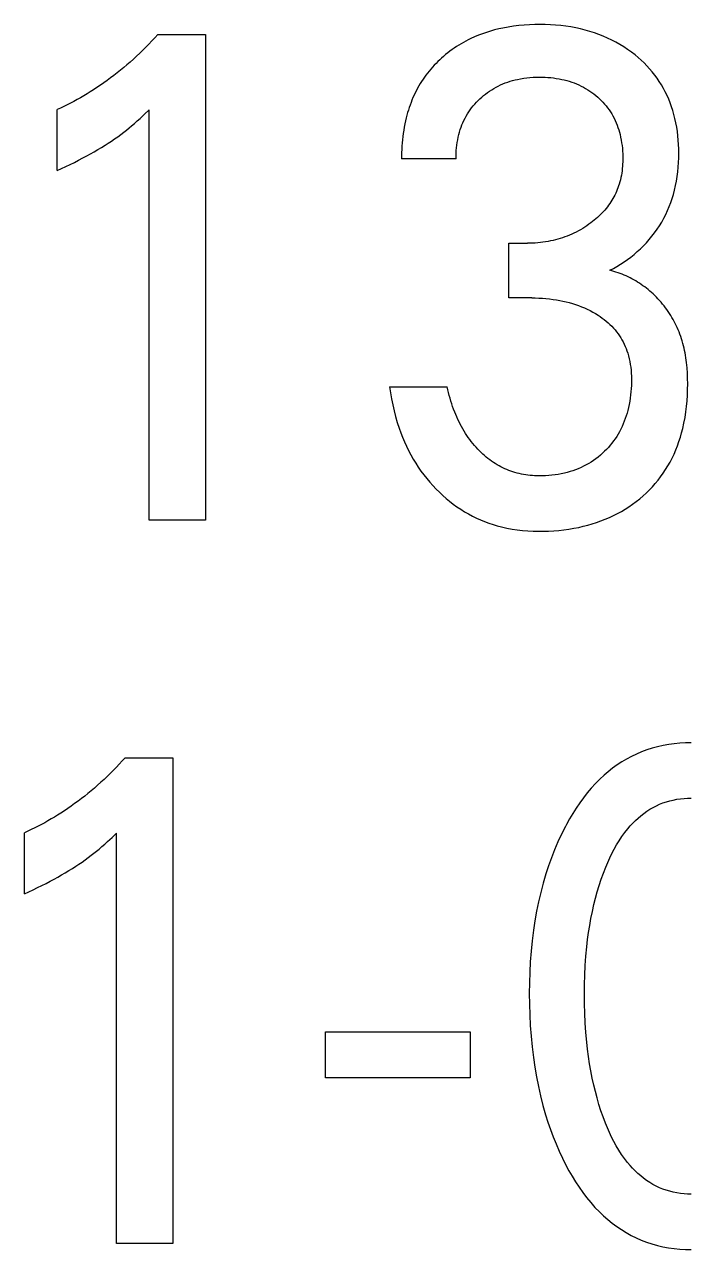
# Model space of a CAD drawing. Extents: x 10 to 656, y -396 to 292.
# Drawn here: x 262.917 to 263.386, y 101.966 to 102.829 of the extents above; entities that cross this region are included whole.
import ezdxf

# ---------------------------------------------------------------- set-up
doc = ezdxf.new("R2010")
doc.units = 0
doc.header["$LTSCALE"] = 5
doc.header["$MEASUREMENT"] = 0
doc.layers.get('0').update_dxf_attribs({"linetype": 'CONTINUOUS'})

msp = doc.modelspace()

# ---------------------------------------------------------------- linework, layer by layer
at = {"color": 7, "linetype": 'Continuous'}
for p, q in [((263.01098, 102.82238), (263.00895, 102.82012)), ((263.01098, 102.82238), (263.04454, 102.82238)), ((263.04454, 102.82238), (263.04454, 102.48018)), ((263.23693, 102.82188), (263.23418, 102.82072)), ((263.23973, 102.82294), (263.23693, 102.82188)), ((263.24255, 102.82391), (263.23973, 102.82294)), ((263.24541, 102.8248), (263.24255, 102.82391)), ((263.24829, 102.8256), (263.24541, 102.8248)), ((263.25119, 102.82632), (263.24829, 102.8256)), ((263.25411, 102.82696), (263.25119, 102.82632)), ((263.25781, 102.82766), (263.25411, 102.82696)), ((263.26154, 102.82823), (263.25781, 102.82766)), ((263.26527, 102.82869), (263.26154, 102.82823)), ((263.26902, 102.82903), (263.26527, 102.82869)), ((263.27278, 102.82927), (263.26902, 102.82903)), ((263.27654, 102.82941), (263.27278, 102.82927)), ((263.28031, 102.82946), (263.27654, 102.82941)), ((263.28395, 102.82941), (263.28031, 102.82946)), ((263.28759, 102.82927), (263.28395, 102.82941)), ((263.29123, 102.82904), (263.28759, 102.82927)), ((263.29485, 102.82871), (263.29123, 102.82904)), ((263.29847, 102.82827), (263.29485, 102.82871)), ((263.30206, 102.82773), (263.29847, 102.82827)), ((263.30564, 102.82707), (263.30206, 102.82773)), ((263.30892, 102.82636), (263.30564, 102.82707)), ((263.31218, 102.82555), (263.30892, 102.82636)), ((263.3154, 102.82464), (263.31218, 102.82555)), ((263.3186, 102.82362), (263.3154, 102.82464)), ((263.32176, 102.82249), (263.3186, 102.82362)), ((263.32488, 102.82126), (263.32176, 102.82249)), ((263.00266, 102.81348), (263.00051, 102.81133)), ((263.00479, 102.81567), (263.00266, 102.81348)), ((263.00688, 102.81788), (263.00479, 102.81567)), ((263.00895, 102.82012), (263.00688, 102.81788)), ((263.2215, 102.81388), (263.21991, 102.81282)), ((263.22311, 102.81491), (263.2215, 102.81388)), ((263.22474, 102.8159), (263.22311, 102.81491)), ((263.22639, 102.81685), (263.22474, 102.8159)), ((263.22806, 102.81776), (263.22639, 102.81685)), ((263.22975, 102.81864), (263.22806, 102.81776)), ((263.23146, 102.81948), (263.22975, 102.81864)), ((263.23418, 102.82072), (263.23146, 102.81948)), ((263.32795, 102.81992), (263.32488, 102.82126)), ((263.33087, 102.81851), (263.32795, 102.81992)), ((263.33375, 102.81701), (263.33087, 102.81851)), ((263.33657, 102.8154), (263.33375, 102.81701)), ((263.33933, 102.81369), (263.33657, 102.8154)), ((263.34202, 102.81189), (263.33933, 102.81369)), ((262.99387, 102.80504), (262.9916, 102.803)), ((262.99611, 102.8071), (262.99387, 102.80504)), ((262.99833, 102.8092), (262.99611, 102.8071)), ((263.00051, 102.81133), (262.99833, 102.8092)), ((263.20965, 102.80459), (263.20834, 102.80334)), ((263.21099, 102.80582), (263.20965, 102.80459)), ((263.21235, 102.80702), (263.21099, 102.80582)), ((263.21381, 102.80824), (263.21235, 102.80702)), ((263.2153, 102.80944), (263.21381, 102.80824)), ((263.21681, 102.8106), (263.2153, 102.80944)), ((263.21835, 102.81173), (263.21681, 102.8106)), ((263.21991, 102.81282), (263.21835, 102.81173)), ((263.34466, 102.80999), (263.34202, 102.81189)), ((263.34722, 102.80799), (263.34466, 102.80999)), ((263.3494, 102.80618), (263.34722, 102.80799)), ((263.35151, 102.80429), (263.3494, 102.80618)), ((263.35357, 102.80233), (263.35151, 102.80429)), ((262.98478, 102.79721), (262.98248, 102.79536)), ((262.98706, 102.79909), (262.98478, 102.79721)), ((262.98931, 102.801), (262.98706, 102.79909)), ((262.9916, 102.803), (262.98931, 102.801)), ((263.20221, 102.79667), (263.20107, 102.79525)), ((263.20337, 102.79805), (263.20221, 102.79667)), ((263.20457, 102.79942), (263.20337, 102.79805)), ((263.2058, 102.80075), (263.20457, 102.79942)), ((263.20705, 102.80206), (263.2058, 102.80075)), ((263.20834, 102.80334), (263.20705, 102.80206)), ((263.35556, 102.80031), (263.35357, 102.80233)), ((263.35747, 102.79822), (263.35556, 102.80031)), ((263.35931, 102.79607), (263.35747, 102.79822)), ((263.36108, 102.79386), (263.35931, 102.79607)), ((262.97302, 102.7883), (262.97059, 102.78662)), ((262.97542, 102.79002), (262.97302, 102.7883)), ((262.9778, 102.79176), (262.97542, 102.79002)), ((262.98015, 102.79355), (262.9778, 102.79176)), ((262.98248, 102.79536), (262.98015, 102.79355)), ((263.19592, 102.78783), (263.19497, 102.78623)), ((263.19688, 102.78936), (263.19592, 102.78783)), ((263.19787, 102.79087), (263.19688, 102.78936)), ((263.19891, 102.79235), (263.19787, 102.79087)), ((263.19997, 102.79382), (263.19891, 102.79235)), ((263.20107, 102.79525), (263.19997, 102.79382)), ((263.25252, 102.78687), (263.25417, 102.78759)), ((263.25417, 102.78759), (263.25584, 102.78826)), ((263.25584, 102.78826), (263.25753, 102.78887)), ((263.25753, 102.78887), (263.25924, 102.78943)), ((263.25924, 102.78943), (263.26097, 102.78994)), ((263.26097, 102.78994), (263.26271, 102.7904)), ((263.26271, 102.7904), (263.26446, 102.79081)), ((263.26446, 102.79081), (263.26664, 102.79124)), ((263.26664, 102.79124), (263.26883, 102.7916)), ((263.26883, 102.7916), (263.27103, 102.79189)), ((263.27103, 102.79189), (263.27324, 102.79211)), ((263.27324, 102.79211), (263.27545, 102.79226)), ((263.27545, 102.79226), (263.27767, 102.79235)), ((263.27767, 102.79235), (263.27989, 102.79238)), ((263.27989, 102.79238), (263.28187, 102.79236)), ((263.28187, 102.79236), (263.28386, 102.7923)), ((263.28386, 102.7923), (263.28584, 102.79218)), ((263.28584, 102.79218), (263.28781, 102.79201)), ((263.28781, 102.79201), (263.28978, 102.7918)), ((263.28978, 102.7918), (263.29175, 102.79152)), ((263.29175, 102.79152), (263.2937, 102.7912)), ((263.2937, 102.7912), (263.29565, 102.79081)), ((263.29565, 102.79081), (263.29742, 102.7904)), ((263.29742, 102.7904), (263.29917, 102.78995)), ((263.29917, 102.78995), (263.30092, 102.78944)), ((263.30092, 102.78944), (263.30265, 102.78888)), ((263.30265, 102.78888), (263.30436, 102.78826)), ((263.30436, 102.78826), (263.30604, 102.7876)), ((263.30604, 102.7876), (263.30771, 102.78687)), ((263.36276, 102.79158), (263.36108, 102.79386)), ((263.36435, 102.78924), (263.36276, 102.79158)), ((263.36585, 102.78685), (263.36435, 102.78924)), ((262.9589, 102.7792), (262.95661, 102.77787)), ((262.96118, 102.78055), (262.9589, 102.7792)), ((262.96344, 102.78194), (262.96118, 102.78055)), ((262.96567, 102.78336), (262.96344, 102.78194)), ((262.96815, 102.78497), (262.96567, 102.78336)), ((262.97059, 102.78662), (262.96815, 102.78497)), ((263.19156, 102.77962), (263.19081, 102.77791)), ((263.19236, 102.7813), (263.19156, 102.77962)), ((263.19319, 102.78296), (263.19236, 102.7813)), ((263.19406, 102.78461), (263.19319, 102.78296)), ((263.19497, 102.78623), (263.19406, 102.78461)), ((263.2392, 102.77824), (263.24055, 102.77938)), ((263.24055, 102.77938), (263.24193, 102.78048)), ((263.24193, 102.78048), (263.24335, 102.78153)), ((263.24335, 102.78153), (263.2448, 102.78254)), ((263.2448, 102.78254), (263.24628, 102.78351)), ((263.24628, 102.78351), (263.24779, 102.78442)), ((263.24779, 102.78442), (263.24933, 102.78528)), ((263.24933, 102.78528), (263.2509, 102.78609)), ((263.2509, 102.78609), (263.25252, 102.78687)), ((263.30771, 102.78687), (263.30935, 102.78609)), ((263.30935, 102.78609), (263.31091, 102.78529)), ((263.31091, 102.78529), (263.31245, 102.78443)), ((263.31245, 102.78443), (263.31396, 102.78351)), ((263.31396, 102.78351), (263.31543, 102.78255)), ((263.31543, 102.78255), (263.31688, 102.78154)), ((263.31688, 102.78154), (263.31829, 102.78049)), ((263.31829, 102.78049), (263.31966, 102.77938)), ((263.31966, 102.77938), (263.321, 102.77824)), ((263.36726, 102.78441), (263.36585, 102.78685)), ((263.36858, 102.78192), (263.36726, 102.78441)), ((263.36981, 102.77938), (263.36858, 102.78192)), ((263.37095, 102.7768), (263.36981, 102.77938)), ((262.94249, 102.77056), (262.94008, 102.76945)), ((262.94489, 102.7717), (262.94249, 102.77056)), ((262.94727, 102.77287), (262.94489, 102.7717)), ((262.94963, 102.77407), (262.94727, 102.77287)), ((262.95197, 102.77531), (262.94963, 102.77407)), ((262.9543, 102.77657), (262.95197, 102.77531)), ((262.95661, 102.77787), (262.9543, 102.77657)), ((263.18815, 102.77094), (263.18757, 102.76917)), ((263.18876, 102.77271), (263.18815, 102.77094)), ((263.18941, 102.77446), (263.18876, 102.77271)), ((263.19009, 102.7762), (263.18941, 102.77446)), ((263.19081, 102.77791), (263.19009, 102.7762)), ((263.23108, 102.76934), (263.23211, 102.77072)), ((263.23211, 102.77072), (263.23318, 102.77207)), ((263.23318, 102.77207), (263.2343, 102.77338)), ((263.2343, 102.77338), (263.23547, 102.77465)), ((263.23547, 102.77465), (263.23667, 102.77588)), ((263.23667, 102.77588), (263.23792, 102.77708)), ((263.23792, 102.77708), (263.2392, 102.77824)), ((263.321, 102.77824), (263.32226, 102.77709)), ((263.32226, 102.77709), (263.32348, 102.7759)), ((263.32348, 102.7759), (263.32466, 102.77467)), ((263.32466, 102.77467), (263.3258, 102.7734)), ((263.3258, 102.7734), (263.32689, 102.7721)), ((263.32689, 102.7721), (263.32794, 102.77076)), ((263.32794, 102.77076), (263.32894, 102.76938)), ((263.37201, 102.77419), (263.37095, 102.7768)), ((263.37297, 102.77154), (263.37201, 102.77419)), ((263.37384, 102.76885), (263.37297, 102.77154)), ((262.94008, 102.72653), (262.94008, 102.76945)), ((262.9946, 102.75975), (262.99658, 102.76149)), ((262.99658, 102.76149), (262.99854, 102.76325)), ((262.99854, 102.76325), (263.00174, 102.76621)), ((263.00174, 102.76621), (263.0049, 102.76921)), ((263.0049, 102.48018), (263.0049, 102.76921)), ((263.18554, 102.76157), (263.18506, 102.75936)), ((263.18606, 102.76376), (263.18554, 102.76157)), ((263.18653, 102.76558), (263.18606, 102.76376)), ((263.18704, 102.76738), (263.18653, 102.76558)), ((263.18757, 102.76917), (263.18704, 102.76738)), ((263.22597, 102.76028), (263.22669, 102.76187)), ((263.22669, 102.76187), (263.22747, 102.76344)), ((263.22747, 102.76344), (263.22829, 102.76497)), ((263.22829, 102.76497), (263.22918, 102.76647)), ((263.22918, 102.76647), (263.2301, 102.76792)), ((263.2301, 102.76792), (263.23108, 102.76934)), ((263.32894, 102.76938), (263.32989, 102.76797)), ((263.32989, 102.76797), (263.33079, 102.76653)), ((263.33079, 102.76653), (263.33166, 102.765)), ((263.33166, 102.765), (263.33248, 102.76345)), ((263.33248, 102.76345), (263.33323, 102.76186)), ((263.33323, 102.76186), (263.33394, 102.76025)), ((263.37463, 102.76615), (263.37384, 102.76885)), ((263.37539, 102.76316), (263.37463, 102.76615)), ((263.37604, 102.76016), (263.37539, 102.76316)), ((262.98494, 102.75199), (262.98707, 102.7536)), ((262.98707, 102.7536), (262.98893, 102.75506)), ((262.98893, 102.75506), (262.99077, 102.75654)), ((262.99077, 102.75654), (262.99259, 102.75805)), ((262.99259, 102.75805), (262.9946, 102.75975)), ((263.18391, 102.75268), (263.18362, 102.75044)), ((263.18425, 102.75491), (263.18391, 102.75268)), ((263.18463, 102.75714), (263.18425, 102.75491)), ((263.18506, 102.75936), (263.18463, 102.75714)), ((263.22316, 102.752), (263.22362, 102.75369)), ((263.22362, 102.75369), (263.22413, 102.75537)), ((263.22413, 102.75537), (263.22469, 102.75703)), ((263.22469, 102.75703), (263.22531, 102.75867)), ((263.22531, 102.75867), (263.22597, 102.76028)), ((263.33394, 102.76025), (263.33458, 102.75861)), ((263.33458, 102.75861), (263.33518, 102.75696)), ((263.33518, 102.75696), (263.33572, 102.75528)), ((263.33572, 102.75528), (263.33622, 102.7536)), ((263.33622, 102.7536), (263.33666, 102.75189)), ((263.3766, 102.75713), (263.37604, 102.76016)), ((263.37706, 102.75409), (263.3766, 102.75713)), ((263.37743, 102.75103), (263.37706, 102.75409)), ((262.97137, 102.74282), (262.97392, 102.74441)), ((262.97392, 102.74441), (262.97617, 102.74586)), ((262.97617, 102.74586), (262.9784, 102.74734)), ((262.9784, 102.74734), (262.9806, 102.74886)), ((262.9806, 102.74886), (262.98278, 102.75041)), ((262.98278, 102.75041), (262.98494, 102.75199)), ((263.18317, 102.74597), (263.18301, 102.74373)), ((263.18337, 102.74821), (263.18317, 102.74597)), ((263.18362, 102.75044), (263.18337, 102.74821)), ((263.22149, 102.74248), (263.22171, 102.7444)), ((263.22171, 102.7444), (263.22199, 102.74631)), ((263.22199, 102.74631), (263.22232, 102.74822)), ((263.22232, 102.74822), (263.22271, 102.75012)), ((263.22271, 102.75012), (263.22316, 102.752)), ((263.33666, 102.75189), (263.33711, 102.74997)), ((263.33711, 102.74997), (263.33749, 102.74804)), ((263.33749, 102.74804), (263.33781, 102.74611)), ((263.33781, 102.74611), (263.33808, 102.74416)), ((263.33808, 102.74416), (263.3383, 102.7422)), ((263.37771, 102.74796), (263.37743, 102.75103)), ((263.3779, 102.74489), (263.37771, 102.74796)), ((263.37802, 102.74181), (263.3779, 102.74489)), ((262.95527, 102.73384), (262.95826, 102.73539)), ((262.95826, 102.73539), (262.96092, 102.73681)), ((262.96092, 102.73681), (262.96356, 102.73826)), ((262.96356, 102.73826), (262.96619, 102.73974)), ((262.96619, 102.73974), (262.96879, 102.74126)), ((262.96879, 102.74126), (262.97137, 102.74282)), ((263.18281, 102.73926), (263.18277, 102.73704)), ((263.18277, 102.73704), (263.18277, 102.73482)), ((263.18289, 102.74149), (263.18281, 102.73926)), ((263.18301, 102.74373), (263.18289, 102.74149)), ((263.22116, 102.73673), (263.22122, 102.73864)), ((263.22116, 102.73482), (263.22116, 102.73673)), ((263.22122, 102.73864), (263.22133, 102.74056)), ((263.22133, 102.74056), (263.22149, 102.74248)), ((263.3383, 102.7422), (263.33846, 102.74024)), ((263.33846, 102.74024), (263.33856, 102.73827)), ((263.33856, 102.73827), (263.33862, 102.7363)), ((263.33862, 102.7363), (263.33862, 102.73433)), ((263.37788, 102.73215), (263.37801, 102.73544)), ((263.37801, 102.73544), (263.37806, 102.73872)), ((263.37806, 102.73872), (263.37802, 102.74181)), ((262.94008, 102.72653), (262.94314, 102.72794)), ((262.94314, 102.72794), (262.94619, 102.72937)), ((262.94619, 102.72937), (262.94923, 102.73083)), ((262.94923, 102.73083), (262.95226, 102.73232)), ((262.95226, 102.73232), (262.95527, 102.73384)), ((263.22116, 102.73482), (263.18277, 102.73482)), ((263.33828, 102.72795), (263.3381, 102.72636)), ((263.33842, 102.72954), (263.33828, 102.72795)), ((263.33852, 102.73114), (263.33842, 102.72954)), ((263.33859, 102.73273), (263.33852, 102.73114)), ((263.33862, 102.73433), (263.33859, 102.73273)), ((263.37735, 102.72561), (263.37766, 102.72888)), ((263.37766, 102.72888), (263.37788, 102.73215)), ((263.33657, 102.71855), (263.33613, 102.71702)), ((263.33697, 102.72009), (263.33657, 102.71855)), ((263.33732, 102.72164), (263.33697, 102.72009)), ((263.33762, 102.72321), (263.33732, 102.72164)), ((263.33788, 102.72478), (263.33762, 102.72321)), ((263.3381, 102.72636), (263.33788, 102.72478)), ((263.37579, 102.7159), (263.37641, 102.71912)), ((263.37641, 102.71912), (263.37693, 102.72236)), ((263.37693, 102.72236), (263.37735, 102.72561)), ((263.333, 102.70927), (263.33236, 102.70803)), ((263.33361, 102.71052), (263.333, 102.70927)), ((263.33419, 102.7118), (263.33361, 102.71052)), ((263.33473, 102.71308), (263.33419, 102.7118)), ((263.33523, 102.71438), (263.33473, 102.71308)), ((263.3357, 102.71569), (263.33523, 102.71438)), ((263.33613, 102.71702), (263.3357, 102.71569)), ((263.37339, 102.70688), (263.37427, 102.70978)), ((263.37427, 102.70978), (263.37505, 102.71271)), ((263.37505, 102.71271), (263.37579, 102.7159)), ((263.32776, 102.70096), (263.32684, 102.69981)), ((263.32865, 102.70214), (263.32776, 102.70096)), ((263.32945, 102.70327), (263.32865, 102.70214)), ((263.33023, 102.70443), (263.32945, 102.70327)), ((263.33097, 102.70561), (263.33023, 102.70443)), ((263.33168, 102.70681), (263.33097, 102.70561)), ((263.33236, 102.70803), (263.33168, 102.70681)), ((263.37016, 102.69837), (263.37133, 102.70117)), ((263.37133, 102.70117), (263.37241, 102.704)), ((263.37241, 102.704), (263.37339, 102.70688)), ((263.31963, 102.69247), (263.3185, 102.69152)), ((263.32073, 102.69344), (263.31963, 102.69247)), ((263.32182, 102.69444), (263.32073, 102.69344)), ((263.32288, 102.69546), (263.32182, 102.69444)), ((263.32391, 102.69651), (263.32288, 102.69546)), ((263.32492, 102.69758), (263.32391, 102.69651)), ((263.3259, 102.69868), (263.32492, 102.69758)), ((263.32684, 102.69981), (263.3259, 102.69868)), ((263.36603, 102.69027), (263.36751, 102.69292)), ((263.36751, 102.69292), (263.36888, 102.69562)), ((263.36888, 102.69562), (263.37016, 102.69837)), ((263.30734, 102.68403), (263.30579, 102.68321)), ((263.30887, 102.68488), (263.30734, 102.68403)), ((263.31038, 102.68577), (263.30887, 102.68488)), ((263.31186, 102.6867), (263.31038, 102.68577)), ((263.31333, 102.68766), (263.31186, 102.6867)), ((263.31476, 102.68866), (263.31333, 102.68766)), ((263.31618, 102.6897), (263.31476, 102.68866)), ((263.31735, 102.6906), (263.31618, 102.6897)), ((263.3185, 102.69152), (263.31735, 102.6906)), ((263.36103, 102.68269), (263.36279, 102.68516)), ((263.36279, 102.68516), (263.36446, 102.68768)), ((263.36446, 102.68768), (263.36603, 102.69027)), ((263.25829, 102.63677), (263.25829, 102.67531)), ((263.25829, 102.67531), (263.2715, 102.67531)), ((263.27331, 102.67533), (263.2715, 102.67531)), ((263.27513, 102.67538), (263.27331, 102.67533)), ((263.27694, 102.67548), (263.27513, 102.67538)), ((263.27875, 102.67561), (263.27694, 102.67548)), ((263.28056, 102.67579), (263.27875, 102.67561)), ((263.28237, 102.676), (263.28056, 102.67579)), ((263.28417, 102.67626), (263.28237, 102.676)), ((263.28596, 102.67656), (263.28417, 102.67626)), ((263.28774, 102.67691), (263.28596, 102.67656)), ((263.28945, 102.67728), (263.28774, 102.67691)), ((263.29114, 102.67769), (263.28945, 102.67728)), ((263.29282, 102.67814), (263.29114, 102.67769)), ((263.29449, 102.67864), (263.29282, 102.67814)), ((263.29615, 102.67917), (263.29449, 102.67864)), ((263.2978, 102.67974), (263.29615, 102.67917)), ((263.29943, 102.68036), (263.2978, 102.67974)), ((263.30104, 102.68101), (263.29943, 102.68036)), ((263.30264, 102.6817), (263.30104, 102.68101)), ((263.30422, 102.68244), (263.30264, 102.6817)), ((263.30579, 102.68321), (263.30422, 102.68244)), ((263.35316, 102.67352), (263.35524, 102.67571)), ((263.35524, 102.67571), (263.35726, 102.67797)), ((263.35726, 102.67797), (263.35919, 102.6803)), ((263.35919, 102.6803), (263.36103, 102.68269)), ((263.34422, 102.66561), (263.34654, 102.66746)), ((263.34654, 102.66746), (263.3488, 102.6694)), ((263.3488, 102.6694), (263.351, 102.67141)), ((263.351, 102.67141), (263.35316, 102.67352)), ((263.32939, 102.65628), (263.33198, 102.65762)), ((263.33198, 102.65762), (263.33452, 102.65905)), ((263.33452, 102.65905), (263.33701, 102.66057)), ((263.33701, 102.66057), (263.33947, 102.66217)), ((263.33947, 102.66217), (263.34187, 102.66385)), ((263.34187, 102.66385), (263.34422, 102.66561)), ((263.33088, 102.65591), (263.32939, 102.65628)), ((263.33236, 102.65549), (263.33088, 102.65591)), ((263.33383, 102.65505), (263.33236, 102.65549)), ((263.33528, 102.65456), (263.33383, 102.65505)), ((263.33672, 102.65405), (263.33528, 102.65456)), ((263.33815, 102.6535), (263.33672, 102.65405)), ((263.33957, 102.65292), (263.33815, 102.6535)), ((263.34096, 102.6523), (263.33957, 102.65292)), ((263.34235, 102.65165), (263.34096, 102.6523)), ((263.34372, 102.65098), (263.34235, 102.65165)), ((263.34507, 102.65027), (263.34372, 102.65098)), ((263.34641, 102.64953), (263.34507, 102.65027)), ((263.34773, 102.64876), (263.34641, 102.64953)), ((263.34903, 102.64797), (263.34773, 102.64876)), ((263.35032, 102.64714), (263.34903, 102.64797)), ((263.35159, 102.64629), (263.35032, 102.64714)), ((263.35284, 102.64541), (263.35159, 102.64629)), ((263.35407, 102.6445), (263.35284, 102.64541)), ((263.35528, 102.64357), (263.35407, 102.6445)), ((263.35647, 102.64261), (263.35528, 102.64357)), ((263.35764, 102.64163), (263.35647, 102.64261)), ((263.35879, 102.64062), (263.35764, 102.64163)), ((263.35992, 102.63959), (263.35879, 102.64062)), ((263.27444, 102.63677), (263.25829, 102.63677)), ((263.27444, 102.63677), (263.27695, 102.63675)), ((263.27695, 102.63675), (263.27945, 102.63667)), ((263.27945, 102.63667), (263.28196, 102.63654)), ((263.28196, 102.63654), (263.28447, 102.63635)), ((263.28447, 102.63635), (263.28696, 102.6361)), ((263.28696, 102.6361), (263.28946, 102.63579)), ((263.28946, 102.63579), (263.29194, 102.63542)), ((263.29194, 102.63542), (263.29421, 102.63501)), ((263.29421, 102.63501), (263.29647, 102.63455)), ((263.29647, 102.63455), (263.29872, 102.63404)), ((263.29872, 102.63404), (263.30095, 102.63346)), ((263.30095, 102.63346), (263.30316, 102.63282)), ((263.30316, 102.63282), (263.30536, 102.63212)), ((263.30536, 102.63212), (263.30753, 102.63135)), ((263.36111, 102.63846), (263.35992, 102.63959)), ((263.36227, 102.63731), (263.36111, 102.63846)), ((263.3634, 102.63613), (263.36227, 102.63731)), ((263.36451, 102.63493), (263.3634, 102.63613)), ((263.36559, 102.6337), (263.36451, 102.63493)), ((263.36665, 102.63245), (263.36559, 102.6337)), ((263.36767, 102.63118), (263.36665, 102.63245)), ((263.30753, 102.63135), (263.30957, 102.63057)), ((263.30957, 102.63057), (263.31158, 102.62972)), ((263.31158, 102.62972), (263.31357, 102.62882)), ((263.31357, 102.62882), (263.31553, 102.62785)), ((263.31553, 102.62785), (263.31746, 102.62682)), ((263.31746, 102.62682), (263.31935, 102.62573)), ((263.31935, 102.62573), (263.32121, 102.62458)), ((263.32121, 102.62458), (263.32268, 102.6236)), ((263.32268, 102.6236), (263.32411, 102.62258)), ((263.36867, 102.62988), (263.36767, 102.63118)), ((263.36964, 102.62857), (263.36867, 102.62988)), ((263.37058, 102.62723), (263.36964, 102.62857)), ((263.37149, 102.62588), (263.37058, 102.62723)), ((263.37237, 102.6245), (263.37149, 102.62588)), ((263.37322, 102.62311), (263.37237, 102.6245)), ((263.37403, 102.6217), (263.37322, 102.62311)), ((263.32411, 102.62258), (263.32552, 102.62151)), ((263.32552, 102.62151), (263.32689, 102.62041)), ((263.32689, 102.62041), (263.32823, 102.61926)), ((263.32823, 102.61926), (263.32953, 102.61807)), ((263.32953, 102.61807), (263.33078, 102.61683)), ((263.33078, 102.61683), (263.33199, 102.61555)), ((263.33199, 102.61555), (263.33315, 102.61423)), ((263.37482, 102.62028), (263.37403, 102.6217)), ((263.37557, 102.61884), (263.37482, 102.62028)), ((263.37629, 102.61738), (263.37557, 102.61884)), ((263.37698, 102.61591), (263.37629, 102.61738)), ((263.37763, 102.61442), (263.37698, 102.61591)), ((263.37824, 102.61292), (263.37763, 102.61442)), ((263.33315, 102.61423), (263.33426, 102.61287)), ((263.33426, 102.61287), (263.33528, 102.61151)), ((263.33528, 102.61151), (263.33625, 102.61012)), ((263.33625, 102.61012), (263.33717, 102.60869)), ((263.33717, 102.60869), (263.33804, 102.60723)), ((263.33804, 102.60723), (263.33885, 102.60574)), ((263.33885, 102.60574), (263.33961, 102.60422)), ((263.37886, 102.61132), (263.37824, 102.61292)), ((263.37943, 102.6097), (263.37886, 102.61132)), ((263.37997, 102.60808), (263.37943, 102.6097)), ((263.38048, 102.60644), (263.37997, 102.60808)), ((263.38094, 102.60478), (263.38048, 102.60644)), ((263.33961, 102.60422), (263.34032, 102.60267)), ((263.34032, 102.60267), (263.34097, 102.60111)), ((263.34097, 102.60111), (263.34156, 102.59952)), ((263.34156, 102.59952), (263.34209, 102.59791)), ((263.34209, 102.59791), (263.34267, 102.59594)), ((263.38137, 102.60312), (263.38094, 102.60478)), ((263.38177, 102.60145), (263.38137, 102.60312)), ((263.38214, 102.59977), (263.38177, 102.60145)), ((263.38247, 102.59808), (263.38214, 102.59977)), ((263.38277, 102.59639), (263.38247, 102.59808)), ((263.34267, 102.59594), (263.34316, 102.59395)), ((263.34316, 102.59395), (263.34357, 102.59195)), ((263.34357, 102.59195), (263.34392, 102.58993)), ((263.34392, 102.58993), (263.34419, 102.5879)), ((263.38304, 102.59468), (263.38277, 102.59639)), ((263.38329, 102.59297), (263.38304, 102.59468)), ((263.3835, 102.59126), (263.38329, 102.59297)), ((263.38388, 102.58753), (263.3835, 102.59126)), ((263.34419, 102.5879), (263.3444, 102.58585)), ((263.3444, 102.58585), (263.34456, 102.5838)), ((263.34456, 102.5838), (263.34466, 102.58175)), ((263.34466, 102.58175), (263.34471, 102.5797)), ((263.38414, 102.58378), (263.38388, 102.58753)), ((263.38429, 102.58003), (263.38414, 102.58378)), ((263.38435, 102.57628), (263.38429, 102.58003)), ((263.17438, 102.57409), (263.17499, 102.56989)), ((263.17438, 102.57409), (263.21487, 102.57409)), ((263.21532, 102.57209), (263.21487, 102.57409)), ((263.21581, 102.5701), (263.21532, 102.57209)), ((263.34454, 102.57291), (263.34437, 102.57066)), ((263.34465, 102.57517), (263.34454, 102.57291)), ((263.34471, 102.57743), (263.34465, 102.57517)), ((263.34471, 102.5797), (263.34471, 102.57743)), ((263.38417, 102.5683), (263.38431, 102.57229)), ((263.38431, 102.57229), (263.38435, 102.57628)), ((263.17499, 102.56989), (263.1757, 102.56569)), ((263.1757, 102.56569), (263.17653, 102.5615)), ((263.21633, 102.56811), (263.21581, 102.5701)), ((263.21689, 102.56613), (263.21633, 102.56811)), ((263.21748, 102.56416), (263.21689, 102.56613)), ((263.2181, 102.5622), (263.21748, 102.56416)), ((263.34349, 102.56394), (263.34308, 102.56172)), ((263.34385, 102.56617), (263.34349, 102.56394)), ((263.34414, 102.56841), (263.34385, 102.56617)), ((263.34437, 102.57066), (263.34414, 102.56841)), ((263.38356, 102.56037), (263.38392, 102.56433)), ((263.38392, 102.56433), (263.38417, 102.5683)), ((263.17653, 102.5615), (263.17748, 102.55734)), ((263.17748, 102.55734), (263.17856, 102.5532)), ((263.21876, 102.56025), (263.2181, 102.5622)), ((263.21946, 102.55831), (263.21876, 102.56025)), ((263.2202, 102.55639), (263.21946, 102.55831)), ((263.22091, 102.55465), (263.2202, 102.55639)), ((263.22165, 102.55293), (263.22091, 102.55465)), ((263.3416, 102.55559), (263.34102, 102.55366)), ((263.34213, 102.55754), (263.3416, 102.55559)), ((263.34261, 102.55951), (263.34213, 102.55754)), ((263.34308, 102.56172), (263.34261, 102.55951)), ((263.38246, 102.55251), (263.38307, 102.55643)), ((263.38307, 102.55643), (263.38356, 102.56037)), ((263.17856, 102.5532), (263.17975, 102.54909)), ((263.17975, 102.54909), (263.18107, 102.54502)), ((263.22243, 102.55122), (263.22165, 102.55293)), ((263.22324, 102.54952), (263.22243, 102.55122)), ((263.22408, 102.54785), (263.22324, 102.54952)), ((263.22496, 102.54619), (263.22408, 102.54785)), ((263.22588, 102.54456), (263.22496, 102.54619)), ((263.33812, 102.54612), (263.33725, 102.5443)), ((263.33894, 102.54797), (263.33812, 102.54612)), ((263.33969, 102.54984), (263.33894, 102.54797)), ((263.34038, 102.55174), (263.33969, 102.54984)), ((263.34102, 102.55366), (263.34038, 102.55174)), ((263.38085, 102.54474), (263.38173, 102.54861)), ((263.38173, 102.54861), (263.38246, 102.55251)), ((263.18107, 102.54502), (263.18223, 102.54179)), ((263.18223, 102.54179), (263.18346, 102.53859)), ((263.18346, 102.53859), (263.18479, 102.53542)), ((263.22683, 102.54294), (263.22588, 102.54456)), ((263.22782, 102.54135), (263.22683, 102.54294)), ((263.22879, 102.53988), (263.22782, 102.54135)), ((263.22979, 102.53842), (263.22879, 102.53988)), ((263.23083, 102.53699), (263.22979, 102.53842)), ((263.2319, 102.53559), (263.23083, 102.53699)), ((263.33328, 102.53758), (263.33216, 102.53601)), ((263.33435, 102.53919), (263.33328, 102.53758)), ((263.33536, 102.54084), (263.33435, 102.53919)), ((263.33632, 102.54252), (263.33536, 102.54084)), ((263.33725, 102.5443), (263.33632, 102.54252)), ((263.37821, 102.53564), (263.37918, 102.53865)), ((263.37918, 102.53865), (263.38006, 102.54168)), ((263.38006, 102.54168), (263.38085, 102.54474)), ((263.18479, 102.53542), (263.1862, 102.5323)), ((263.1862, 102.5323), (263.1877, 102.52922)), ((263.1877, 102.52922), (263.18929, 102.52618)), ((263.233, 102.53421), (263.2319, 102.53559)), ((263.23413, 102.53286), (263.233, 102.53421)), ((263.2353, 102.53153), (263.23413, 102.53286)), ((263.2365, 102.53023), (263.2353, 102.53153)), ((263.23773, 102.52897), (263.2365, 102.53023)), ((263.23886, 102.52786), (263.23773, 102.52897)), ((263.32583, 102.52872), (263.32436, 102.52733)), ((263.32719, 102.5301), (263.32583, 102.52872)), ((263.3285, 102.53151), (263.32719, 102.5301)), ((263.32977, 102.53297), (263.3285, 102.53151)), ((263.33099, 102.53447), (263.32977, 102.53297)), ((263.33216, 102.53601), (263.33099, 102.53447)), ((263.37473, 102.52681), (263.37598, 102.52972)), ((263.37598, 102.52972), (263.37714, 102.53266)), ((263.37714, 102.53266), (263.37821, 102.53564)), ((263.18929, 102.52618), (263.19097, 102.5232)), ((263.19097, 102.5232), (263.19275, 102.52027)), ((263.19275, 102.52027), (263.19455, 102.5175)), ((263.24001, 102.52677), (263.23886, 102.52786)), ((263.24119, 102.52572), (263.24001, 102.52677)), ((263.24239, 102.52469), (263.24119, 102.52572)), ((263.24362, 102.52369), (263.24239, 102.52469)), ((263.24487, 102.52273), (263.24362, 102.52369)), ((263.24615, 102.5218), (263.24487, 102.52273)), ((263.24745, 102.5209), (263.24615, 102.5218)), ((263.24878, 102.52003), (263.24745, 102.5209)), ((263.25013, 102.51921), (263.24878, 102.52003)), ((263.31463, 102.5201), (263.31287, 102.5191)), ((263.31635, 102.52116), (263.31463, 102.5201)), ((263.31803, 102.52228), (263.31635, 102.52116)), ((263.31968, 102.52346), (263.31803, 102.52228)), ((263.32128, 102.52469), (263.31968, 102.52346)), ((263.32284, 102.52598), (263.32128, 102.52469)), ((263.32436, 102.52733), (263.32284, 102.52598)), ((263.37037, 102.5184), (263.37192, 102.52115)), ((263.37192, 102.52115), (263.37337, 102.52396)), ((263.37337, 102.52396), (263.37473, 102.52681)), ((263.19455, 102.5175), (263.19643, 102.51478)), ((263.19643, 102.51478), (263.1984, 102.51213)), ((263.1984, 102.51213), (263.20045, 102.50953)), ((263.25145, 102.51845), (263.25013, 102.51921)), ((263.25279, 102.51773), (263.25145, 102.51845)), ((263.25415, 102.51705), (263.25279, 102.51773)), ((263.25552, 102.5164), (263.25415, 102.51705)), ((263.25692, 102.5158), (263.25552, 102.5164)), ((263.25833, 102.51523), (263.25692, 102.5158)), ((263.25976, 102.5147), (263.25833, 102.51523)), ((263.2612, 102.51421), (263.25976, 102.5147)), ((263.26265, 102.51376), (263.2612, 102.51421)), ((263.26411, 102.51336), (263.26265, 102.51376)), ((263.26564, 102.51298), (263.26411, 102.51336)), ((263.26717, 102.51265), (263.26564, 102.51298)), ((263.26872, 102.51236), (263.26717, 102.51265)), ((263.27027, 102.51211), (263.26872, 102.51236)), ((263.27183, 102.5119), (263.27027, 102.51211)), ((263.27339, 102.51173), (263.27183, 102.5119)), ((263.27496, 102.5116), (263.27339, 102.51173)), ((263.27653, 102.5115), (263.27496, 102.5116)), ((263.27811, 102.51144), (263.27653, 102.5115)), ((263.27968, 102.5114), (263.27811, 102.51144)), ((263.28193, 102.51141), (263.27968, 102.5114)), ((263.28417, 102.51149), (263.28193, 102.51141)), ((263.28641, 102.51162), (263.28417, 102.51149)), ((263.28864, 102.51183), (263.28641, 102.51162)), ((263.29087, 102.5121), (263.28864, 102.51183)), ((263.29309, 102.51244), (263.29087, 102.5121)), ((263.29529, 102.51285), (263.29309, 102.51244)), ((263.29749, 102.51333), (263.29529, 102.51285)), ((263.29948, 102.51383), (263.29749, 102.51333)), ((263.30147, 102.51439), (263.29948, 102.51383)), ((263.30343, 102.51502), (263.30147, 102.51439)), ((263.30537, 102.51571), (263.30343, 102.51502)), ((263.30729, 102.51646), (263.30537, 102.51571)), ((263.30918, 102.51727), (263.30729, 102.51646)), ((263.31104, 102.51815), (263.30918, 102.51727)), ((263.31287, 102.5191), (263.31104, 102.51815)), ((263.36342, 102.50833), (263.36529, 102.51075)), ((263.36529, 102.51075), (263.36707, 102.51324)), ((263.36707, 102.51324), (263.36877, 102.51579)), ((263.36877, 102.51579), (263.37037, 102.5184)), ((263.20045, 102.50953), (263.20257, 102.507)), ((263.20257, 102.507), (263.20478, 102.50454)), ((263.20478, 102.50454), (263.20706, 102.50214)), ((263.20706, 102.50214), (263.20941, 102.49982)), ((263.35733, 102.50147), (263.35944, 102.50368)), ((263.35944, 102.50368), (263.36147, 102.50597)), ((263.36147, 102.50597), (263.36342, 102.50833)), ((263.20941, 102.49982), (263.21176, 102.49764)), ((263.21176, 102.49764), (263.21418, 102.49553)), ((263.21418, 102.49553), (263.21665, 102.49349)), ((263.21665, 102.49349), (263.21919, 102.49154)), ((263.34806, 102.49328), (263.35051, 102.49523)), ((263.35051, 102.49523), (263.35289, 102.49726)), ((263.35289, 102.49726), (263.35514, 102.49932)), ((263.35514, 102.49932), (263.35733, 102.50147)), ((263.21919, 102.49154), (263.22179, 102.48966)), ((263.22179, 102.48966), (263.22445, 102.48788)), ((263.22445, 102.48788), (263.22717, 102.48618)), ((263.22717, 102.48618), (263.22994, 102.48458)), ((263.33212, 102.48344), (263.33491, 102.48485)), ((263.33491, 102.48485), (263.33765, 102.48636)), ((263.33765, 102.48636), (263.34033, 102.48795)), ((263.34033, 102.48795), (263.34297, 102.48964)), ((263.34297, 102.48964), (263.34554, 102.49142)), ((263.34554, 102.49142), (263.34806, 102.49328)), ((263.04454, 102.48018), (263.0049, 102.48018)), ((263.22994, 102.48458), (263.23271, 102.4831)), ((263.23271, 102.4831), (263.23552, 102.48171)), ((263.23552, 102.48171), (263.23838, 102.48042)), ((263.23838, 102.48042), (263.24128, 102.47923)), ((263.24128, 102.47923), (263.24422, 102.47813)), ((263.24422, 102.47813), (263.2472, 102.47713)), ((263.2472, 102.47713), (263.2502, 102.47623)), ((263.2502, 102.47623), (263.25323, 102.47543)), ((263.31074, 102.47586), (263.31389, 102.47667)), ((263.31389, 102.47667), (263.31701, 102.47756)), ((263.31701, 102.47756), (263.32011, 102.47854)), ((263.32011, 102.47854), (263.32317, 102.47962)), ((263.32317, 102.47962), (263.32619, 102.4808)), ((263.32619, 102.4808), (263.32918, 102.48207)), ((263.32918, 102.48207), (263.33212, 102.48344)), ((263.25323, 102.47543), (263.25689, 102.47461)), ((263.25689, 102.47461), (263.26057, 102.47392)), ((263.26057, 102.47392), (263.26428, 102.47338)), ((263.26428, 102.47338), (263.26801, 102.47295)), ((263.26801, 102.47295), (263.27175, 102.47265)), ((263.27175, 102.47265), (263.27551, 102.47246)), ((263.27551, 102.47246), (263.27926, 102.47238)), ((263.27926, 102.47238), (263.28283, 102.47239)), ((263.28283, 102.47239), (263.28639, 102.4725)), ((263.28639, 102.4725), (263.28995, 102.4727)), ((263.28995, 102.4727), (263.2935, 102.47299)), ((263.2935, 102.47299), (263.29704, 102.47338)), ((263.29704, 102.47338), (263.30057, 102.47387)), ((263.30057, 102.47387), (263.30408, 102.47446)), ((263.30408, 102.47446), (263.30758, 102.47514)), ((263.30758, 102.47514), (263.31074, 102.47586)), ((263.36705, 102.32144), (263.36317, 102.32058)), ((263.37096, 102.32214), (263.36705, 102.32144)), ((263.37491, 102.32268), (263.37096, 102.32214)), ((263.37888, 102.32305), (263.37491, 102.32268)), ((263.38287, 102.32328), (263.37888, 102.32305)), ((263.38687, 102.32335), (263.38287, 102.32328)), ((262.98802, 102.31282), (262.98599, 102.31055)), ((262.98802, 102.31282), (263.02159, 102.31282)), ((263.02159, 102.31282), (263.02159, 101.97062)), ((263.34473, 102.31372), (263.34129, 102.31186)), ((263.34825, 102.31542), (263.34473, 102.31372)), ((263.35184, 102.31696), (263.34825, 102.31542)), ((263.35555, 102.31834), (263.35184, 102.31696)), ((263.35933, 102.31955), (263.35555, 102.31834)), ((263.36317, 102.32058), (263.35933, 102.31955)), ((262.97971, 102.30392), (262.97755, 102.30176)), ((262.98183, 102.3061), (262.97971, 102.30392)), ((262.98393, 102.30831), (262.98183, 102.3061)), ((262.98599, 102.31055), (262.98393, 102.30831)), ((263.33148, 102.3054), (263.3284, 102.30297)), ((263.33466, 102.30769), (263.33148, 102.3054)), ((263.33793, 102.30985), (263.33466, 102.30769)), ((263.34129, 102.31186), (263.33793, 102.30985)), ((262.97092, 102.29547), (262.96865, 102.29344)), ((262.97316, 102.29754), (262.97092, 102.29547)), ((262.97537, 102.29964), (262.97316, 102.29754)), ((262.97755, 102.30176), (262.97537, 102.29964)), ((263.32254, 102.29777), (263.31941, 102.29463)), ((263.32542, 102.30043), (263.32254, 102.29777)), ((263.3284, 102.30297), (263.32542, 102.30043)), ((262.96182, 102.28765), (262.95952, 102.2858)), ((262.9641, 102.28953), (262.96182, 102.28765)), ((262.96635, 102.29144), (262.9641, 102.28953)), ((262.96865, 102.29344), (262.96635, 102.29144)), ((263.31357, 102.28798), (263.31085, 102.28449)), ((263.31643, 102.29136), (263.31357, 102.28798)), ((263.31941, 102.29463), (263.31643, 102.29136)), ((262.95006, 102.27873), (262.94764, 102.27705)), ((262.95246, 102.28045), (262.95006, 102.27873)), ((262.95484, 102.2822), (262.95246, 102.28045)), ((262.95719, 102.28398), (262.95484, 102.2822)), ((262.95952, 102.2858), (262.95719, 102.28398)), ((263.30824, 102.28091), (263.30576, 102.27723)), ((263.31085, 102.28449), (263.30824, 102.28091)), ((263.35775, 102.27645), (263.35998, 102.27775)), ((263.35998, 102.27775), (263.36228, 102.27894)), ((263.36228, 102.27894), (263.36458, 102.27998)), ((263.36458, 102.27998), (263.36693, 102.2809)), ((263.36693, 102.2809), (263.36932, 102.28172)), ((263.36932, 102.28172), (263.37175, 102.28242)), ((263.37175, 102.28242), (263.37422, 102.28301)), ((263.37422, 102.28301), (263.37672, 102.28349)), ((263.37672, 102.28349), (263.37923, 102.28386)), ((263.37923, 102.28386), (263.38177, 102.28412)), ((263.38177, 102.28412), (263.38431, 102.28428)), ((263.38431, 102.28428), (263.38687, 102.28433)), ((262.93595, 102.26963), (262.93366, 102.2683)), ((262.93822, 102.27099), (262.93595, 102.26963)), ((262.94048, 102.27238), (262.93822, 102.27099)), ((262.94272, 102.27379), (262.94048, 102.27238)), ((262.94519, 102.2754), (262.94272, 102.27379)), ((262.94764, 102.27705), (262.94519, 102.2754)), ((263.30113, 102.26967), (263.29898, 102.26579)), ((263.30339, 102.27348), (263.30113, 102.26967)), ((263.30576, 102.27723), (263.30339, 102.27348)), ((263.34753, 102.26848), (263.34944, 102.27025)), ((263.34944, 102.27025), (263.35142, 102.27193)), ((263.35142, 102.27193), (263.35346, 102.27354)), ((263.35346, 102.27354), (263.35557, 102.27505)), ((263.35557, 102.27505), (263.35775, 102.27645)), ((262.91954, 102.261), (262.91713, 102.25989)), ((262.92193, 102.26213), (262.91954, 102.261)), ((262.92431, 102.2633), (262.92193, 102.26213)), ((262.92667, 102.26451), (262.92431, 102.2633)), ((262.92902, 102.26574), (262.92667, 102.26451)), ((262.93135, 102.26701), (262.92902, 102.26574)), ((262.93366, 102.2683), (262.93135, 102.26701)), ((263.2982, 102.26433), (263.29546, 102.25894)), ((263.29898, 102.26579), (263.2982, 102.26433)), ((263.34005, 102.26004), (263.34221, 102.26276)), ((263.34221, 102.26276), (263.34391, 102.26473)), ((263.34391, 102.26473), (263.34568, 102.26663)), ((263.34568, 102.26663), (263.34753, 102.26848)), ((262.91713, 102.21696), (262.91713, 102.25989)), ((262.97164, 102.25019), (262.97362, 102.25192)), ((262.97362, 102.25192), (262.97558, 102.25368)), ((262.97558, 102.25368), (262.97878, 102.25664)), ((262.97878, 102.25664), (262.98194, 102.25965)), ((262.98194, 101.97062), (262.98194, 102.25965)), ((263.29291, 102.25346), (263.29053, 102.24791)), ((263.29546, 102.25894), (263.29291, 102.25346)), ((263.33427, 102.25138), (263.33608, 102.25434)), ((263.33608, 102.25434), (263.338, 102.25723)), ((263.338, 102.25723), (263.34005, 102.26004)), ((262.96198, 102.24242), (262.96411, 102.24404)), ((262.96411, 102.24404), (262.96597, 102.24549)), ((262.96597, 102.24549), (262.96782, 102.24697)), ((262.96782, 102.24697), (262.96964, 102.24848)), ((262.96964, 102.24848), (262.97164, 102.25019)), ((263.29053, 102.24791), (263.28833, 102.2423)), ((263.32945, 102.24216), (263.33096, 102.24528)), ((263.33096, 102.24528), (263.33257, 102.24836)), ((263.33257, 102.24836), (263.33427, 102.25138)), ((262.94841, 102.23325), (262.95097, 102.23485)), ((262.95097, 102.23485), (262.95321, 102.2363)), ((262.95321, 102.2363), (262.95544, 102.23778)), ((262.95544, 102.23778), (262.95764, 102.23929)), ((262.95764, 102.23929), (262.95983, 102.24084)), ((262.95983, 102.24084), (262.96198, 102.24242)), ((263.28629, 102.23662), (263.28441, 102.23089)), ((263.28833, 102.2423), (263.28629, 102.23662)), ((263.32498, 102.2315), (263.32667, 102.23579)), ((263.32667, 102.23579), (263.32802, 102.23899)), ((263.32802, 102.23899), (263.32945, 102.24216)), ((262.93531, 102.22583), (262.93796, 102.22724)), ((262.93796, 102.22724), (262.94061, 102.2287)), ((262.94061, 102.2287), (262.94323, 102.23018)), ((262.94323, 102.23018), (262.94583, 102.2317)), ((262.94583, 102.2317), (262.94841, 102.23325)), ((263.28441, 102.23089), (263.28249, 102.22439)), ((263.32196, 102.22279), (263.32341, 102.22716)), ((263.32341, 102.22716), (263.32498, 102.2315)), ((262.91713, 102.21696), (262.92019, 102.21837)), ((262.92019, 102.21837), (262.92324, 102.21981)), ((262.92324, 102.21981), (262.92627, 102.22126)), ((262.92627, 102.22126), (262.9293, 102.22275)), ((262.9293, 102.22275), (262.93231, 102.22427)), ((262.93231, 102.22427), (262.93531, 102.22583)), ((263.28076, 102.21784), (263.27923, 102.21123)), ((263.28249, 102.22439), (263.28076, 102.21784)), ((263.3194, 102.21394), (263.32063, 102.21838)), ((263.32063, 102.21838), (263.32196, 102.22279)), ((263.27923, 102.21123), (263.27787, 102.20459)), ((263.31716, 102.20456), (263.31828, 102.20948)), ((263.31828, 102.20948), (263.3194, 102.21394)), ((263.27787, 102.20459), (263.27668, 102.19792)), ((263.31616, 102.19961), (263.31716, 102.20456)), ((263.27668, 102.19792), (263.27567, 102.19121)), ((263.3145, 102.18966), (263.31528, 102.19464)), ((263.31528, 102.19464), (263.31616, 102.19961)), ((263.27475, 102.18384), (263.27401, 102.17645)), ((263.27567, 102.19121), (263.27475, 102.18384)), ((263.31324, 102.17964), (263.31382, 102.18466)), ((263.31382, 102.18466), (263.3145, 102.18966)), ((263.27401, 102.17645), (263.27345, 102.16904)), ((263.31262, 102.17299), (263.31324, 102.17964)), ((263.27345, 102.16904), (263.27307, 102.16162)), ((263.31182, 102.15964), (263.31214, 102.16632)), ((263.31214, 102.16632), (263.31262, 102.17299)), ((263.27307, 102.16162), (263.27284, 102.1542)), ((263.31163, 102.15296), (263.31182, 102.15964)), ((263.27284, 102.1542), (263.27276, 102.14677)), ((263.31156, 102.14628), (263.31163, 102.15296)), ((263.27276, 102.14677), (263.27283, 102.13921)), ((263.31162, 102.1395), (263.31156, 102.14628)), ((263.27283, 102.13921), (263.27305, 102.13166)), ((263.27305, 102.13166), (263.27343, 102.12412)), ((263.31181, 102.13272), (263.31162, 102.1395)), ((263.31213, 102.12595), (263.31181, 102.13272)), ((263.27343, 102.12412), (263.27398, 102.11658)), ((263.3126, 102.11919), (263.31213, 102.12595)), ((263.12907, 102.08726), (263.12907, 102.1197)), ((263.12907, 102.1197), (263.23102, 102.1197)), ((263.23102, 102.1197), (263.23102, 102.08726)), ((263.27398, 102.11658), (263.27471, 102.10906)), ((263.31322, 102.11243), (263.3126, 102.11919)), ((263.27471, 102.10906), (263.27563, 102.10156)), ((263.31379, 102.10734), (263.31322, 102.11243)), ((263.31446, 102.10226), (263.31379, 102.10734)), ((263.27563, 102.10156), (263.27662, 102.09476)), ((263.31523, 102.09719), (263.31446, 102.10226)), ((263.3161, 102.09214), (263.31523, 102.09719)), ((263.27662, 102.09476), (263.27778, 102.08798)), ((263.27778, 102.08798), (263.27912, 102.08123)), ((263.31709, 102.08711), (263.3161, 102.09214)), ((263.23102, 102.08726), (263.12907, 102.08726)), ((263.27912, 102.08123), (263.28063, 102.07451)), ((263.31818, 102.08211), (263.31709, 102.08711)), ((263.31929, 102.07756), (263.31818, 102.08211)), ((263.28063, 102.07451), (263.28233, 102.06785)), ((263.3205, 102.07305), (263.31929, 102.07756)), ((263.32181, 102.06856), (263.3205, 102.07305)), ((263.28233, 102.06785), (263.28423, 102.06124)), ((263.32324, 102.0641), (263.32181, 102.06856)), ((263.32479, 102.05968), (263.32324, 102.0641)), ((263.28423, 102.06124), (263.28587, 102.05603)), ((263.28587, 102.05603), (263.28765, 102.05086)), ((263.32646, 102.0553), (263.32479, 102.05968)), ((263.3278, 102.05202), (263.32646, 102.0553)), ((263.28765, 102.05086), (263.28955, 102.04573)), ((263.28955, 102.04573), (263.29159, 102.04066)), ((263.32923, 102.04876), (263.3278, 102.05202)), ((263.33074, 102.04555), (263.32923, 102.04876)), ((263.33234, 102.04238), (263.33074, 102.04555)), ((263.29159, 102.04066), (263.29377, 102.03564)), ((263.33405, 102.03927), (263.33234, 102.04238)), ((263.33586, 102.03622), (263.33405, 102.03927)), ((263.33779, 102.03324), (263.33586, 102.03622)), ((263.29377, 102.03564), (263.29609, 102.03069)), ((263.29609, 102.03069), (263.29856, 102.02579)), ((263.33984, 102.03034), (263.33779, 102.03324)), ((263.34203, 102.02753), (263.33984, 102.03034)), ((263.34372, 102.02551), (263.34203, 102.02753)), ((263.29856, 102.02579), (263.30071, 102.0218)), ((263.30071, 102.0218), (263.30296, 102.01786)), ((263.34549, 102.02355), (263.34372, 102.02551)), ((263.34734, 102.02165), (263.34549, 102.02355)), ((263.34925, 102.01983), (263.34734, 102.02165)), ((263.35123, 102.01809), (263.34925, 102.01983)), ((263.30296, 102.01786), (263.30533, 102.01399)), ((263.30533, 102.01399), (263.30781, 102.0102)), ((263.30781, 102.0102), (263.31041, 102.00649)), ((263.35329, 102.01644), (263.35123, 102.01809)), ((263.35541, 102.01488), (263.35329, 102.01644)), ((263.35759, 102.01343), (263.35541, 102.01488)), ((263.35985, 102.01208), (263.35759, 102.01343)), ((263.36216, 102.01086), (263.35985, 102.01208)), ((263.36446, 102.00979), (263.36216, 102.01086)), ((263.31041, 102.00649), (263.31314, 102.00288)), ((263.31314, 102.00288), (263.31601, 101.99938)), ((263.36682, 102.00884), (263.36446, 102.00979)), ((263.36922, 102.008), (263.36682, 102.00884)), ((263.37167, 102.00728), (263.36922, 102.008)), ((263.37415, 102.00667), (263.37167, 102.00728)), ((263.37665, 102.00618), (263.37415, 102.00667)), ((263.37919, 102.00579), (263.37665, 102.00618)), ((263.38174, 102.00552), (263.37919, 102.00579)), ((263.3843, 102.00536), (263.38174, 102.00552)), ((263.38687, 102.0053), (263.3843, 102.00536)), ((263.31601, 101.99938), (263.31902, 101.99599)), ((263.31902, 101.99599), (263.32217, 101.99273)), ((263.32217, 101.99273), (263.32504, 101.98999)), ((263.32504, 101.98999), (263.32803, 101.98737)), ((263.32803, 101.98737), (263.33112, 101.98487)), ((263.33112, 101.98487), (263.33431, 101.9825)), ((263.33431, 101.9825), (263.3376, 101.98026)), ((263.3376, 101.98026), (263.34097, 101.97818)), ((263.34097, 101.97818), (263.34444, 101.97625)), ((263.34444, 101.97625), (263.34798, 101.97448)), ((263.02159, 101.97062), (262.98194, 101.97062)), ((263.34798, 101.97448), (263.3516, 101.97289)), ((263.3516, 101.97289), (263.35534, 101.97147)), ((263.35534, 101.97147), (263.35914, 101.97022)), ((263.35914, 101.97022), (263.36299, 101.96915)), ((263.36299, 101.96915), (263.3669, 101.96826)), ((263.3669, 101.96826), (263.37084, 101.96754)), ((263.37084, 101.96754), (263.37482, 101.96698)), ((263.37482, 101.96698), (263.37882, 101.96659)), ((263.37882, 101.96659), (263.38284, 101.96636)), ((263.38284, 101.96636), (263.38687, 101.96628))]:
    msp.add_line(p, q, dxfattribs=at)

doc.saveas('drawing.dxf')
